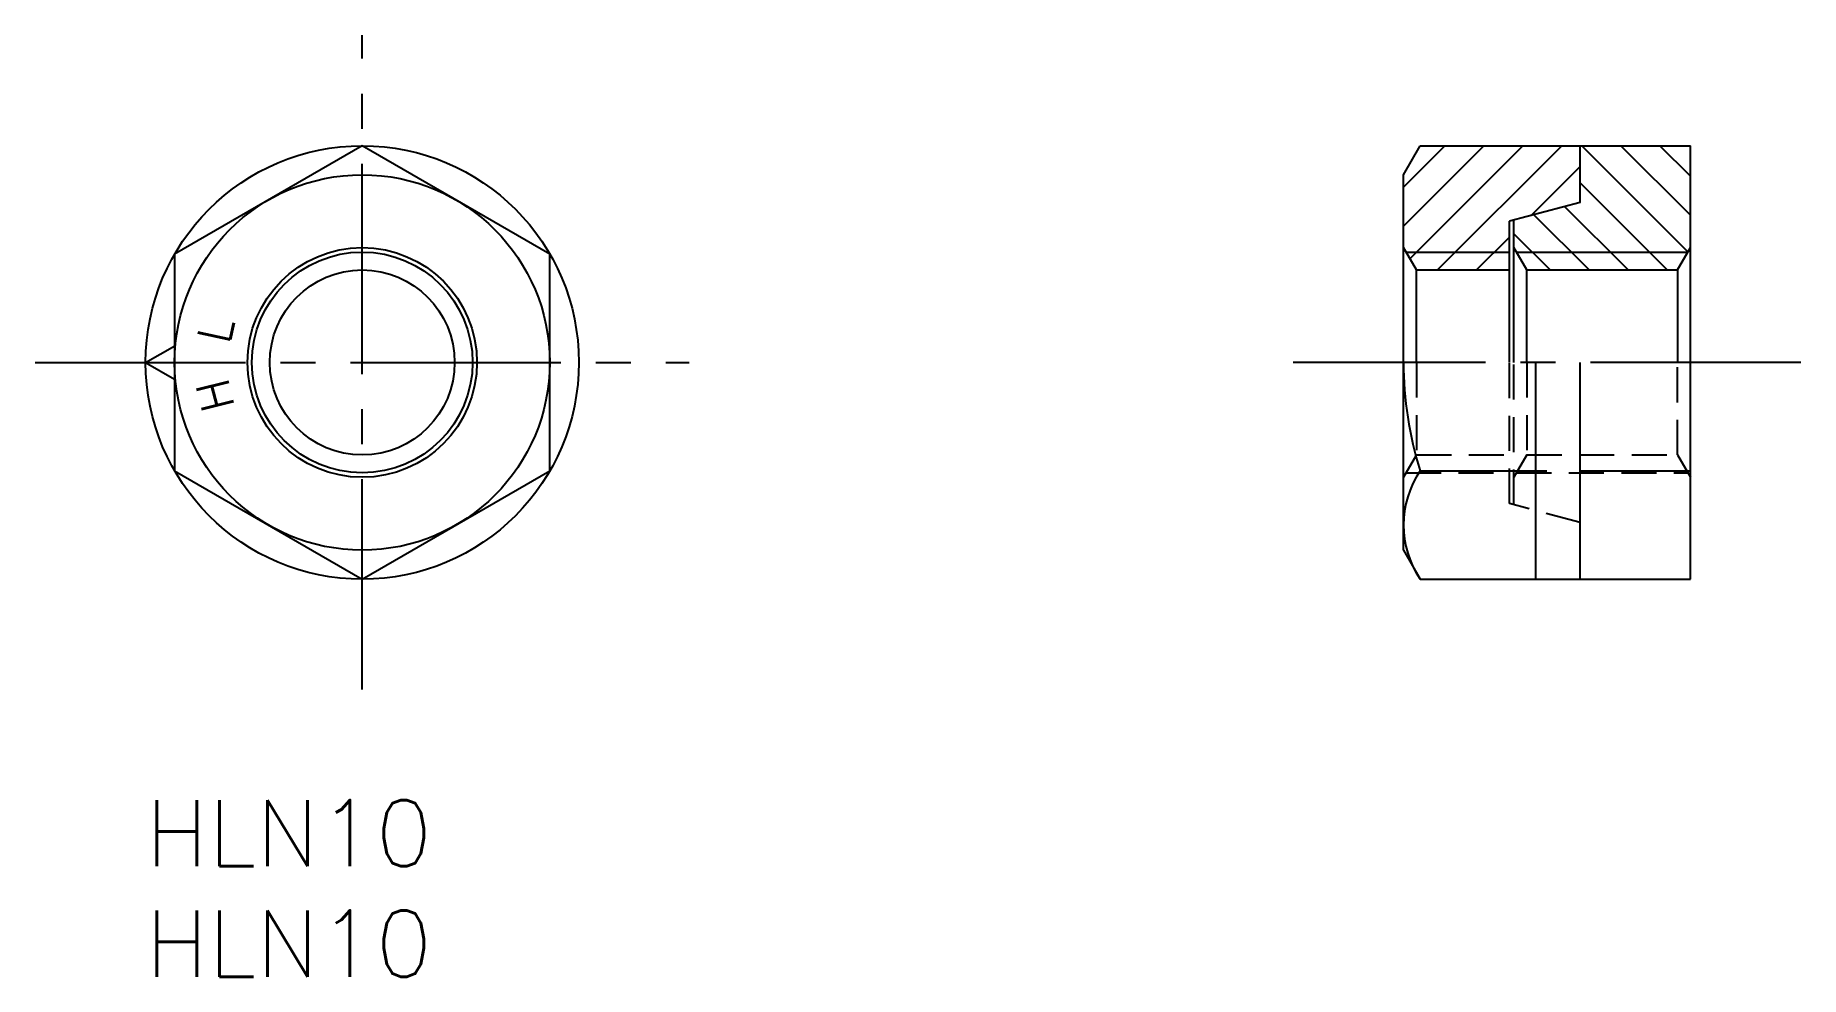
# Model space of a CAD drawing. Extents: x -5 to 75, y -8 to 34.6.
import ezdxf

# ---------------------------------------------------------------- set-up
doc = ezdxf.new("R2010")
doc.units = 0
doc.header["$LTSCALE"] = 0.5
for name, pattern in [('CENTER', [50.8, 31.75, -6.35, 6.35, -6.35]), ('CENTER2', [28.575, 19.05, -3.175, 3.175, -3.175]), ('DASHED', [19.05, 12.7, -6.35]), ('HIDDEN2', [4.7625, 3.175, -1.5875])]:
    doc.linetypes.add(name, pattern=pattern)
for name, color, linetype in [('MSM_CENTER', 1, 'CENTER'), ('MSM_CONTINUOUS', 7, 'CONTINUOUS'), ('MSM_DASHED', 4, 'DASHED'), ('MSM_NARROW', 5, 'CONTINUOUS'), ('MSM_PART_NUMBER', 7, 'CONTINUOUS')]:
    doc.layers.add(name, color=color, linetype=linetype)
doc.styles.get("Standard").update_dxf_attribs({"font": 'txt.shx', "height": 3, "bigfont": 'bigfont.shx'})

msp = doc.modelspace()

# ---------------------------------------------------------------- linework, layer by layer
at = {"layer": 'MSM_CENTER', "linetype": 'CENTER2'}
for p, q in [((9.815, 5), (9.815, 34.63)), ((-5, 19.815), (24.63, 19.815)), ((75, 19.815), (52, 19.815))]:
    msp.add_line(p, q, dxfattribs=at)
at = {"layer": 'MSM_CONTINUOUS'}
for p, q in [((9.815, 29.63), (1.315, 24.722)), ((18.315, 24.722), (9.815, 29.63)), ((57, 28.315), (57.759, 29.63)), ((57.759, 29.63), (65, 29.63)), ((65, 27.065), (65, 29.63)), ((65, 29.63), (70, 29.63)), ((70, 10), (70, 29.63)), ((57, 11.315), (57, 28.315)), ((65, 27.065), (61.8, 26.208)), ((61.8, 19.815), (61.8, 26.208)), ((62, 19.815), (62, 26.261)), ((57.584, 24.003), (57, 25.015)), ((62.584, 24.003), (62, 25.015)), ((69.416, 24.003), (70, 25.015)), ((1.315, 24.722), (1.315, 14.907)), ((18.315, 14.907), (18.315, 24.722)), ((57.584, 19.814), (57.584, 24.003)), ((57.584, 24.003), (61.8, 24.003)), ((62.584, 19.814), (62.584, 24.003)), ((62.584, 24.003), (69.416, 24.003)), ((69.416, 24.003), (69.416, 19.843)), ((0, 19.815), (1.317, 20.571)), ((0, 19.815), (1.313, 19.053)), ((63, 10), (63, 19.815)), ((65, 10), (65, 19.815)), ((1.315, 14.907), (9.815, 10)), ((9.815, 10), (18.315, 14.907)), ((57.759, 14.907), (63.5, 14.907)), ((65, 14.907), (70, 14.907)), ((57, 11.315), (57.759, 10)), ((57.759, 10), (65, 10)), ((65, 10), (70, 10))]:
    msp.add_line(p, q, dxfattribs=at)
for radius in [9.815, 8.5, 5.2, 4.188]:
    msp.add_circle((9.815, 19.815), radius, dxfattribs=at)
for centre, radius, start, end in [((73.241, 19.815), 16.241, 180, 197.58795), ((61.345, 12.454), 4.345, 145.61575, 214.38425)]:
    msp.add_arc(centre, radius, start, end, dxfattribs=at)
at = {"layer": 'MSM_DASHED', "linetype": 'HIDDEN2'}
for p, q in [((57.584, 19.814), (57.584, 15.627)), ((61.8, 13.429), (61.8, 19.815)), ((62, 13.375), (62, 19.815)), ((62.584, 19.814), (62.584, 15.627)), ((69.416, 15.627), (69.416, 19.843)), ((57.584, 15.627), (57, 14.615)), ((57.584, 15.627), (61.8, 15.627)), ((62.584, 15.627), (62, 14.615)), ((62.584, 15.627), (69.416, 15.627)), ((69.416, 15.627), (70, 14.615)), ((57.115, 14.815), (61.8, 14.815)), ((62.115, 14.815), (69.885, 14.815)), ((65, 12.565), (61.8, 13.429))]:
    msp.add_line(p, q, dxfattribs=at)
at = {"layer": 'MSM_NARROW', "linetype": 'CONTINUOUS'}
for p, q in [((57, 27.761), (58.869, 29.63)), ((57, 25.994), (60.636, 29.63)), ((57.289, 24.515), (62.404, 29.63)), ((58.545, 24.003), (64.172, 29.63)), ((69.891, 24.826), (65.087, 29.63)), ((70, 26.485), (66.855, 29.63)), ((70, 28.253), (68.623, 29.63)), ((62.78, 26.47), (65, 28.69)), ((68.946, 24.003), (65, 27.949)), ((65.411, 24.003), (62.909, 26.505)), ((67.179, 24.003), (64.303, 26.878)), ((63.643, 24.003), (62, 25.646)), ((60.313, 24.003), (61.8, 25.49))]:
    msp.add_line(p, q, dxfattribs=at)
at = {"layer": 'MSM_NARROW'}
for p, q in [((57.115, 24.815), (61.8, 24.815)), ((62.115, 24.815), (69.885, 24.815))]:
    msp.add_line(p, q, dxfattribs=at)
msp.add_circle((9.815, 19.815), 5, dxfattribs=at)

# ---------------------------------------------------------------- texts
at = {"layer": 'MSM_CONTINUOUS', "linetype": 'CONTINUOUS'}
for s, rotation, p in [('L', 78.10125, (3.779, 20.611)), ('H', 104.35125, (4.052, 17.82))]:
    msp.add_text(s, height=1.5, rotation=rotation, dxfattribs=at).set_placement(p)
at = {"layer": 'MSM_PART_NUMBER'}
for p in [(0, -3), (0, -8)]:
    msp.add_text('HLN10', height=3, dxfattribs=at).set_placement(p)

doc.saveas('drawing.dxf')
